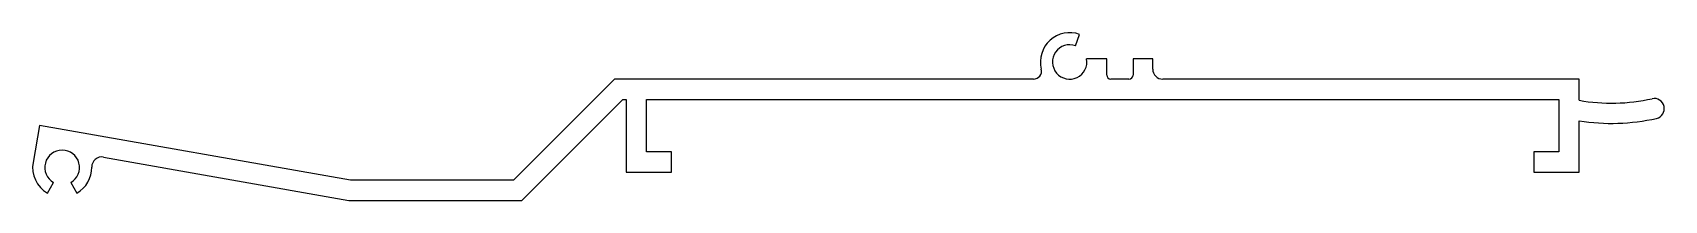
# Model space of a CAD drawing. Extents: x -103 to 102, y 11 to 32.
import ezdxf

# ---------------------------------------------------------------- set-up
doc = ezdxf.new("R2010")
doc.units = 0
doc.layers.get('0').update_dxf_attribs({"linetype": 'CONTINUOUS'})

msp = doc.modelspace()

# ---------------------------------------------------------------- linework, layer by layer
for p, q in [((28.11, 30.61), (28.63, 32.05)), ((32.04, 28.96), (29.5, 28.96)), ((32.04, 26.93), (32.04, 28.96)), ((37.82, 28.96), (35.34, 28.96)), ((35.34, 28.96), (35.34, 26.93)), ((37.82, 27.69), (37.82, 28.96)), ((-29.85, 26.42), (-42.55, 13.72)), ((22.82, 26.42), (-29.85, 26.42)), ((34.83, 26.42), (32.55, 26.42)), ((91.42, 26.42), (39.09, 26.42)), ((91.42, 23.76), (91.42, 26.42)), ((-41.5, 11.18), (-28.8, 23.88)), ((-28.8, 23.88), (-28.37, 23.88)), ((-28.37, 23.88), (-28.37, 14.74)), ((-25.83, 17.28), (-25.83, 23.88)), ((-25.83, 23.88), (88.88, 23.88)), ((88.88, 23.88), (88.88, 17.28)), ((-102.12, 20.61), (-102.94, 15.95)), ((-63.03, 13.72), (-102.12, 20.61)), ((91.42, 14.74), (91.42, 21.18)), ((-94.07, 16.62), (-63.25, 11.18)), ((-22.66, 17.28), (-25.83, 17.28)), ((-22.66, 14.74), (-22.66, 17.28)), ((88.88, 17.28), (85.71, 17.28)), ((85.71, 17.28), (85.71, 14.74)), ((-28.37, 14.74), (-22.66, 14.74)), ((85.71, 14.74), (91.42, 14.74)), ((-101.14, 12.09), (-100.37, 13.41)), ((-98.18, 13.41), (-97.42, 12.09)), ((-42.55, 13.72), (-63.03, 13.72)), ((-63.25, 11.18), (-41.5, 11.18))]:
    msp.add_line(p, q)
for centre, radius, start, end in [((27.38, 28.58), 3.68, 70.1642, 194.0774), ((27.38, 28.58), 2.16, 70.1642, 10.1642), ((22.82, 27.44), 1.02, 270, 14.0805), ((32.55, 26.93), 0.508, 180, 270), ((34.83, 26.93), 0.508, 270, 0), ((39.09, 27.69), 1.27, 180, 270), ((95.5, 46.77), 23.37, 259.96, 282.5812), ((100.86, 22.72), 1.27, 282.5819, 102.5819), ((95.5, 46.77), 25.91, 260.9531, 282.5813), ((-99.28, 15.31), 2.19, 300, 240), ((-94.29, 15.37), 1.27, 80, 180.6444), ((-99.28, 15.31), 3.71, 170.0018, 240), ((-99.28, 15.31), 3.71, 300, 0.6444)]:
    msp.add_arc(centre, radius, start, end)

doc.saveas('drawing.dxf')
